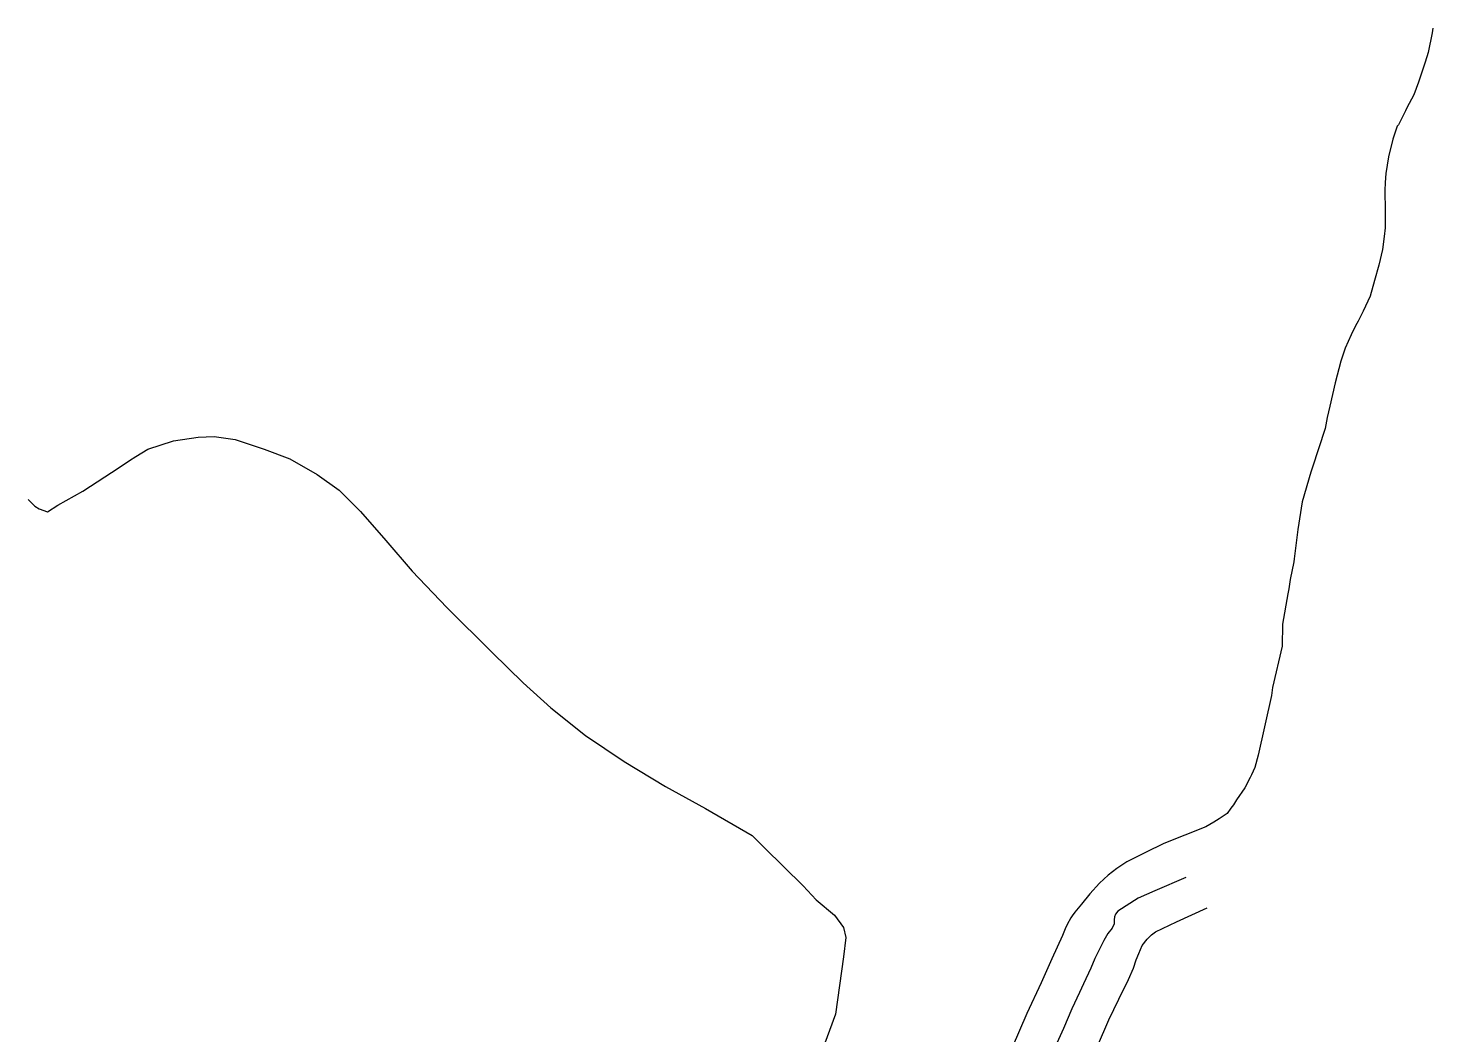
# Model space of a CAD drawing. Header units: metres. Extents: x 375284 to 378017, y 725251 to 730423.
# Drawn here: x 375284 to 377888, y 728556 to 730423 of the extents above; entities that cross this region are included whole.
import ezdxf

# ---------------------------------------------------------------- set-up
doc = ezdxf.new("R2010")
doc.units = ezdxf.units.M
doc.layers.add('RIVERS', color=5, linetype='Continuous')
doc.layers.add('ROADS', color=8, linetype='Continuous')

msp = doc.modelspace()

# ---------------------------------------------------------------- linework, layer by layer
at = {"layer": 'RIVERS'}
for p, q in [((375505.9, 729642.2), (375553.7, 729657.7)), ((375553.7, 729657.7), (375599, 729664.3)), ((375599, 729664.3), (375628.9, 729665.5)), ((375628.9, 729665.5), (375667.7, 729660.1)), ((375667.7, 729660.1), (375721.6, 729642.5)), ((375472.1, 729621), (375483.6, 729628.6)), ((375483.6, 729628.6), (375505.9, 729642.2)), ((375721.6, 729642.5), (375769.4, 729624.6)), ((375769.4, 729624.6), (375820, 729595.6)), ((375385.5, 729564.7), (375453, 729608.5)), ((375453, 729608.5), (375472.1, 729621)), ((375820, 729595.6), (375860.6, 729566.4)), ((375284.1, 729549), (375296.6, 729536.5)), ((375339.1, 729538.4), (375385.5, 729564.7)), ((375860.6, 729566.4), (375900, 729526.9)), ((375296.6, 729536.5), (375304.8, 729531.8)), ((375304.8, 729531.8), (375320.1, 729526.2)), ((375320.1, 729526.2), (375339.1, 729538.4)), ((375900, 729526.9), (375947.1, 729473.2)), ((375947.1, 729473.2), (375996.1, 729415.9)), ((375996.1, 729415.9), (376060, 729348.8)), ((376060, 729348.8), (376144.2, 729265.4)), ((376144.2, 729265.4), (376201.5, 729209.2)), ((376201.5, 729209.2), (376252.9, 729162.7)), ((376252.9, 729162.7), (376317.4, 729111.3)), ((376317.4, 729111.3), (376389, 729063.5)), ((376389, 729063.5), (376465.5, 729016.9)), ((376465.5, 729016.9), (376539.5, 728976.3)), ((376539.5, 728976.3), (376625.9, 728926.3)), ((376625.9, 728926.3), (376648.7, 728903.5)), ((376648.7, 728903.5), (376720.4, 728833)), ((376720.4, 728833), (376744.8, 728806.9)), ((376744.8, 728806.9), (376778.7, 728778.7)), ((376778.7, 728778.7), (376795.2, 728755.3)), ((376795.2, 728755.3), (376799.4, 728737.3)), ((376799.4, 728737.3), (376795.6, 728701)), ((376795.6, 728701), (376780.5, 728594.7)), ((376780.5, 728594.7), (376753.9, 728522.8))]:
    msp.add_line(p, q, dxfattribs=at)
at = {"layer": 'ROADS'}
for p, q in [((377886.3, 730414.3), (377878.9, 730377.6)), ((377887.6, 730422.8), (377886.3, 730414.3)), ((377878.9, 730377.6), (377873.6, 730359.5)), ((377873.6, 730359.5), (377861.1, 730322.5)), ((377861.1, 730322.5), (377852, 730299.1)), ((377839.5, 730274.9), (377836.7, 730269.5)), ((377852, 730299.1), (377839.5, 730274.9)), ((377836.7, 730269.5), (377823.8, 730243.8)), ((377821.7, 730241.1), (377813.2, 730217.1)), ((377823.8, 730243.8), (377821.7, 730241.1)), ((377813.2, 730217.1), (377805.5, 730184.4)), ((377805.5, 730184.4), (377800.4, 730153.1)), ((377800.4, 730153.1), (377799.1, 730136.3)), ((377799.1, 730136.3), (377798.8, 730121.9)), ((377798.8, 730121.9), (377799.4, 730084.5)), ((377799.4, 730084.5), (377799.1, 730063.8)), ((377799.1, 730052.4), (377797.6, 730036.3)), ((377799.1, 730063.8), (377799.1, 730052.4)), ((377797.6, 730036.3), (377794.2, 730012.6)), ((377794.2, 730012.6), (377787.6, 729983.2)), ((377787.6, 729983.2), (377779.3, 729954.8)), ((377779.3, 729954.8), (377771.2, 729925.9)), ((377771.2, 729925.9), (377758.3, 729898.3)), ((377758.3, 729898.3), (377748.9, 729879.5)), ((377744.4, 729870.6), (377736.2, 729854.3)), ((377748.9, 729879.5), (377744.4, 729870.6)), ((377736.2, 729854.3), (377725.3, 729829.6)), ((377717.1, 729805.6), (377706.3, 729765)), ((377725.3, 729829.6), (377717.1, 729805.6)), ((377706.3, 729765), (377696.7, 729721.7)), ((377691.8, 729700.9), (377687.9, 729680.4)), ((377696.7, 729721.7), (377691.8, 729700.9)), ((377687.9, 729680.4), (377664.1, 729606.8)), ((377661.3, 729599.6), (377645.2, 729544.4)), ((377664.1, 729606.8), (377661.3, 729599.6)), ((377645.2, 729544.4), (377637.1, 729493.5)), ((377637.1, 729493.5), (377630.6, 729438.7)), ((377629.8, 729433.3), (377623.1, 729400.7)), ((377630.6, 729438.7), (377629.8, 729433.3)), ((377623.1, 729400.7), (377620.4, 729383.2)), ((377618.5, 729374.2), (377608.9, 729317.8)), ((377620.4, 729383.2), (377618.5, 729374.2)), ((377608.9, 729317.8), (377608.3, 729277.4)), ((377608.3, 729277.4), (377590.6, 729200.6)), ((377588.5, 729185.6), (377564, 729075.2)), ((377590.6, 729200.6), (377588.5, 729185.6)), ((377557.9, 729052.3), (377551.3, 729038.6)), ((377564, 729075.2), (377557.9, 729052.3)), ((377549.1, 729033.7), (377539.1, 729014.3)), ((377551.3, 729038.6), (377549.1, 729033.7)), ((377539.1, 729014.3), (377523.8, 728992.5)), ((377513.2, 728976.5), (377506.1, 728967.1)), ((377518, 728983.2), (377513.2, 728976.5)), ((377523.8, 728992.5), (377518, 728983.2)), ((377481.9, 728951), (377466.9, 728942)), ((377491.8, 728957.1), (377481.9, 728951)), ((377506.1, 728967.1), (377491.8, 728957.1)), ((377466.9, 728942), (377388.7, 728911)), ((377354.8, 728894.7), (377320.6, 728877.1)), ((377388.7, 728911), (377354.8, 728894.7)), ((377320.6, 728877.1), (377302, 728865.2)), ((377285.9, 728852.8), (377269.7, 728837.9)), ((377302, 728865.2), (377285.9, 728852.8)), ((377430, 728848.5), (377372.2, 728823.4)), ((377252.1, 728818), (377236.4, 728798.7)), ((377269.7, 728837.9), (377252.1, 728818)), ((377372.2, 728823.4), (377341.1, 728809.7)), ((377236.4, 728798.7), (377224.3, 728784)), ((377341.1, 728809.7), (377303.8, 728785.6)), ((377412.7, 728766.3), (377469, 728791.9)), ((377216.9, 728773.8), (377210, 728760.9)), ((377219, 728777.5), (377216.9, 728773.8)), ((377224.3, 728784), (377219, 728777.5)), ((377297.7, 728775.3), (377297.1, 728769.7)), ((377297.1, 728769.7), (377297.1, 728762.4)), ((377299.7, 728780.6), (377297.7, 728775.3)), ((377303.8, 728785.6), (377299.7, 728780.6)), ((377373.6, 728747.3), (377412.7, 728766.3)), ((377200.9, 728740.6), (377181.5, 728697.5)), ((377206.1, 728753), (377200.9, 728740.6)), ((377210, 728760.9), (377206.1, 728753)), ((377285.4, 728744.4), (377277.9, 728731.5)), ((377293.3, 728754.1), (377285.4, 728744.4)), ((377297.1, 728762.4), (377293.3, 728754.1)), ((377358.1, 728734.1), (377366, 728742.1)), ((377366, 728742.1), (377373.6, 728747.3)), ((377268.5, 728713), (377261.4, 728698.2)), ((377277.9, 728731.5), (377268.5, 728713)), ((377342.4, 728707.6), (377348.6, 728722)), ((377348.6, 728722), (377358.1, 728734.1)), ((377181.5, 728697.5), (377161.8, 728652.8)), ((377261.4, 728698.2), (377253.5, 728680.5)), ((377333, 728680.2), (377337.8, 728695.4)), ((377337.8, 728695.4), (377342.4, 728707.6)), ((377253.5, 728680.5), (377240.3, 728651)), ((377305.4, 728623), (377323.5, 728659.4)), ((377323.5, 728659.4), (377333, 728680.2)), ((377161.8, 728652.8), (377135.1, 728596.4)), ((377232.4, 728635.1), (377218.4, 728604.6)), ((377240.3, 728651), (377232.4, 728635.1)), ((377287.3, 728584.5), (377305.4, 728623)), ((377135.1, 728596.4), (377107.8, 728533.1)), ((377218.4, 728604.6), (377202.9, 728568.6)), ((377266.2, 728535.5), (377287.3, 728584.5)), ((377202.9, 728568.6), (377190.8, 728540.9))]:
    msp.add_line(p, q, dxfattribs=at)

doc.saveas('drawing.dxf')
